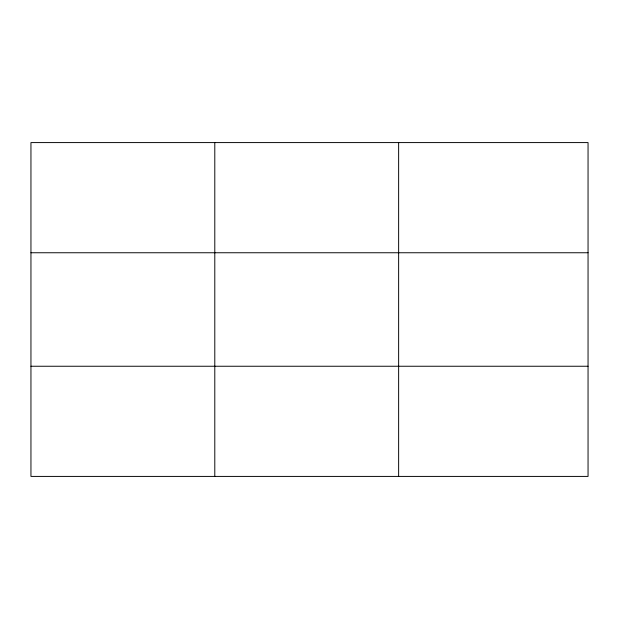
<?xml version="1.0" encoding="UTF-8"?>
<svg xmlns="http://www.w3.org/2000/svg" width="619" height="619" viewBox="0 0 619 619"><rect width="100%" height="100%" fill="white"/><g stroke="black" fill="none" stroke-linecap="round" stroke-linejoin="round"><path stroke-width="0.93" d="M214.793 476.413L214.793 142.587M398.636 476.413L398.636 142.587M588.05 252.753L588.05 142.587L30.95 142.587L30.95 476.413L588.05 476.413L588.05 252.753L30.95 252.753M30.95 366.247L588.05 366.247"/></g></svg>
